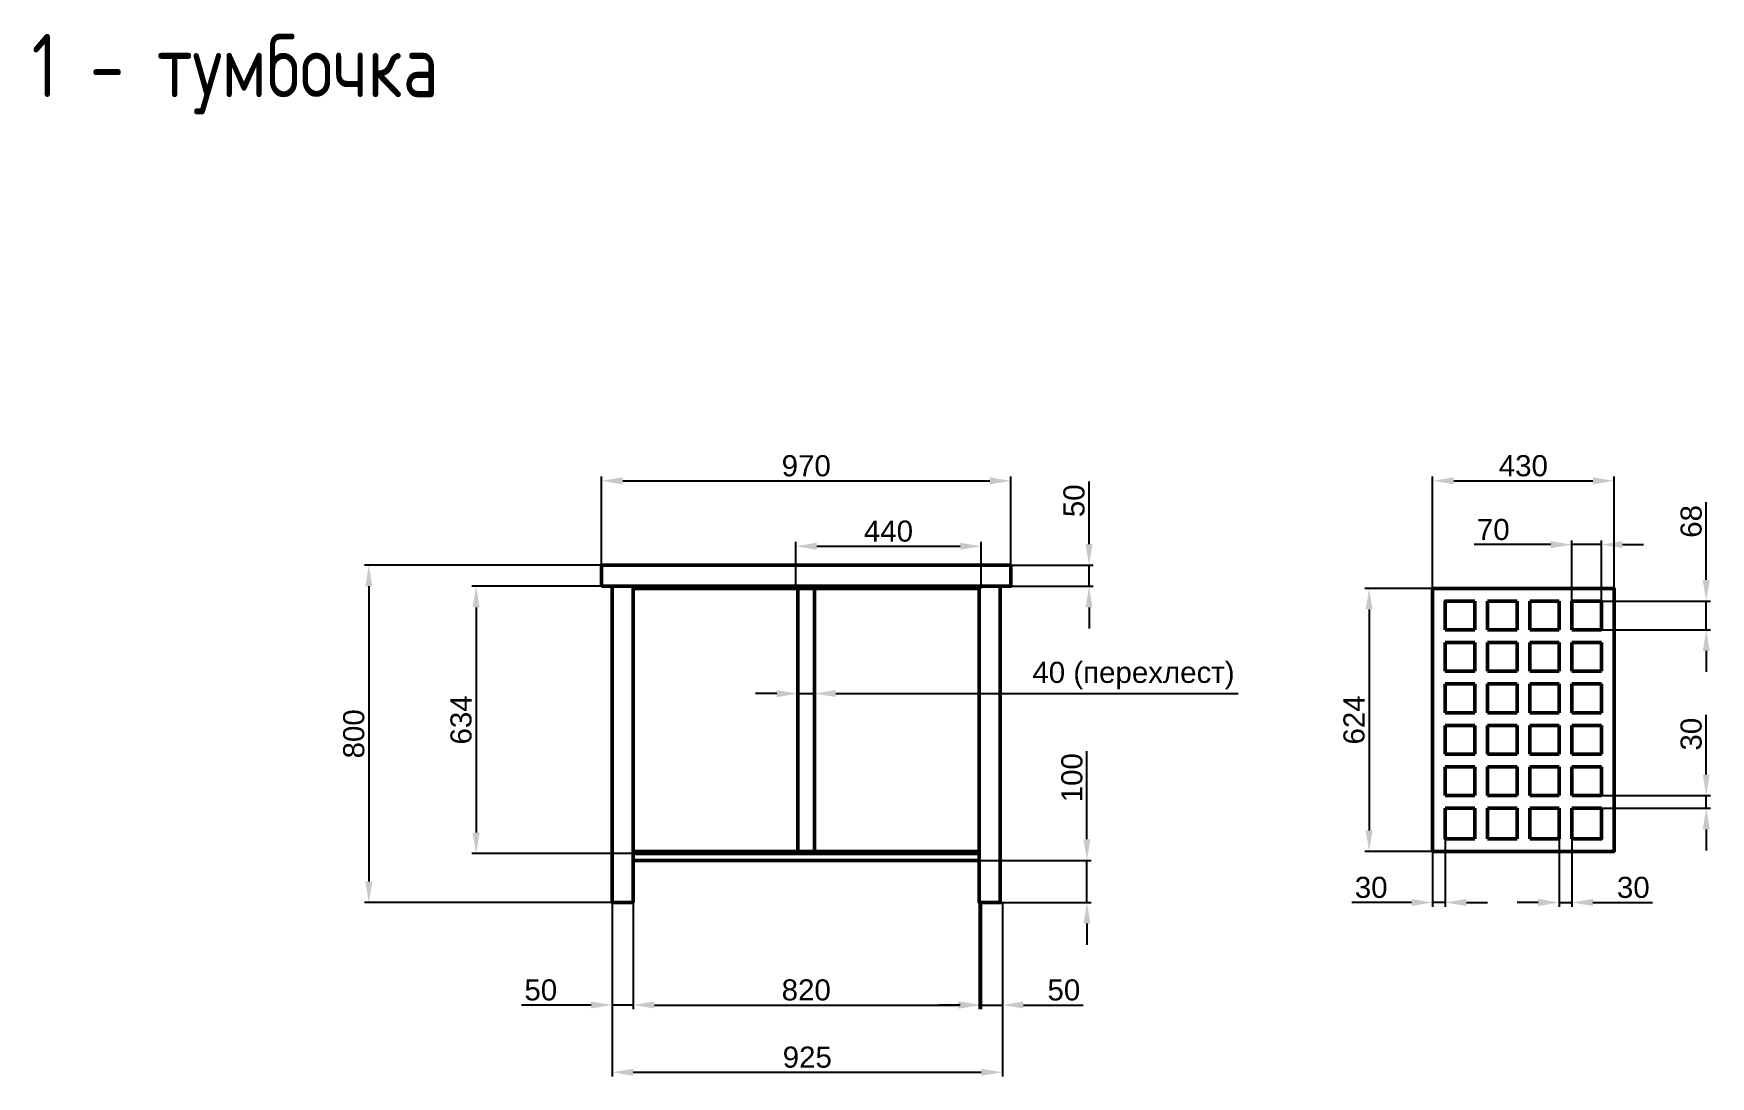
# Model space of a CAD drawing. Header units: millimetres. Extents: x 1656 to 9231, y -9236 to 5710.
# Drawn here: x 1656 to 5631, y 3237 to 5710 of the extents above; entities that cross this region are included whole.
import ezdxf

# ---------------------------------------------------------------- set-up
doc = ezdxf.new("R2010")
doc.units = ezdxf.units.MM
doc.styles.add('awcad.labels', font='eskd.shx')
doc.styles.get("Standard").update_dxf_attribs({"font": 'arial.ttf'})
doc.dimstyles.new('ISO-25', dxfattribs={"dimtxt": 2.5, "dimasz": 2.5, "dimexe": 1.25, "dimexo": 0.625, "dimtad": 1, "dimtxsty": 'Standard', "dimcen": 2.5, "dimadec": 0, "dimazin": 0, "dimtfac": 1, "dimtmove": 0, "dimatfit": 3, "dimfxl": 1, "dimarcsym": 0})

# ---------------------------------------------------------------- blocks, each defined once
blk = doc.blocks.new('*D3')
at = {"color": 0, "lineweight": -2, "transparency": 16777216}
for p, q in [((3462.7, 4394.6), (3462.7, 4504.6)), ((3512.7, 4494.6), (3852.7, 4494.6)), ((3902.7, 4394.6), (3902.7, 4504.6))]:
    blk.add_line(p, q, dxfattribs=at)
at = {"color": 0, "transparency": 16777216}
for points in [[(3512.7, 4503), (3512.7, 4486.3), (3462.7, 4494.6)], [(3852.7, 4503), (3852.7, 4486.3), (3902.7, 4494.6)]]:
    blk.add_solid(points, dxfattribs=at)
at = {"layer": 'Defpoints', "color": 0, "transparency": 16777216}
for p in [(3902.7, 4494.6), (3462.7, 4394.6), (3902.7, 4394.6)]:
    blk.add_point(p, dxfattribs=at)
at = {"color": 0, "transparency": 16777216, "insert": (3682.7, 4530.1), "char_height": 50, "attachment_point": 5}
blk.add_mtext('440', dxfattribs=at)
blk = doc.blocks.new('*D6')
at = {"color": 0, "lineweight": -2, "transparency": 16777216}
for p, q in [((3077.7, 3770.6), (3077.7, 3396.5)), ((3897.7, 3770.6), (3897.7, 3396.5)), ((3127.7, 3406.5), (3847.7, 3406.5))]:
    blk.add_line(p, q, dxfattribs=at)
at = {"color": 0, "transparency": 16777216}
for points in [[(3127.7, 3414.8), (3127.7, 3398.2), (3077.7, 3406.5)], [(3847.7, 3414.8), (3847.7, 3398.2), (3897.7, 3406.5)]]:
    blk.add_solid(points, dxfattribs=at)
at = {"layer": 'Defpoints', "color": 0, "transparency": 16777216}
for p in [(3077.7, 3770.6), (3897.7, 3770.6), (3897.7, 3406.5)]:
    blk.add_point(p, dxfattribs=at)
at = {"color": 0, "transparency": 16777216, "insert": (3487.7, 3442), "char_height": 50, "attachment_point": 5}
blk.add_mtext('820', dxfattribs=at)
blk = doc.blocks.new('*D9')
at = {"color": 0, "lineweight": -2, "transparency": 16777216}
for p, q in [((3417.7, 4145.1), (3367.7, 4145.1)), ((3467.7, 4082.6), (3467.7, 4155.1)), ((3467.7, 4145.1), (3507.7, 4145.1)), ((3507.7, 4082.6), (3507.7, 4155.1)), ((3557.7, 4145.1), (4511.5, 4145.1))]:
    blk.add_line(p, q, dxfattribs=at)
at = {"color": 0, "transparency": 16777216}
for points in [[(3417.7, 4153.5), (3417.7, 4136.8), (3467.7, 4145.1)], [(3557.7, 4153.5), (3557.7, 4136.8), (3507.7, 4145.1)]]:
    blk.add_solid(points, dxfattribs=at)
at = {"layer": 'Defpoints', "color": 0, "transparency": 16777216}
for p in [(3507.7, 4145.1), (3467.7, 4082.6), (3507.7, 4082.6)]:
    blk.add_point(p, dxfattribs=at)
at = {"color": 0, "transparency": 16777216, "insert": (4263.5, 4187.9), "char_height": 50, "attachment_point": 5}
blk.add_mtext('40 (перехлест)', dxfattribs=at)
blk = doc.blocks.new('*D12')
at = {"color": 0, "lineweight": -2, "transparency": 16777216}
for p, q in [((3072.7, 4399.6), (2695.2, 4399.6)), ((2705.2, 4349.6), (2705.2, 3815.6)), ((3072.7, 3765.6), (2695.2, 3765.6))]:
    blk.add_line(p, q, dxfattribs=at)
at = {"color": 0, "transparency": 16777216}
for points in [[(2696.8, 4349.6), (2713.5, 4349.6), (2705.2, 4399.6)], [(2696.8, 3815.6), (2713.5, 3815.6), (2705.2, 3765.6)]]:
    blk.add_solid(points, dxfattribs=at)
at = {"layer": 'Defpoints', "color": 0, "transparency": 16777216}
for p in [(3072.7, 4399.6), (2705.2, 3765.6), (3072.7, 3765.6)]:
    blk.add_point(p, dxfattribs=at)
at = {"color": 0, "transparency": 16777216, "insert": (2669.6, 4082.6), "char_height": 50, "attachment_point": 5, "rotation": 90}
blk.add_mtext('634', dxfattribs=at)
blk = doc.blocks.new('*D15')
at = {"color": 0, "lineweight": -2, "transparency": 16777216}
for p, q in [((3002.7, 4449.6), (3002.7, 4659.6)), ((3972.7, 4449.6), (3972.7, 4659.6)), ((3052.7, 4649.6), (3922.7, 4649.6))]:
    blk.add_line(p, q, dxfattribs=at)
at = {"color": 0, "transparency": 16777216}
for points in [[(3052.7, 4658), (3052.7, 4641.3), (3002.7, 4649.6)], [(3922.7, 4658), (3922.7, 4641.3), (3972.7, 4649.6)]]:
    blk.add_solid(points, dxfattribs=at)
at = {"layer": 'Defpoints', "color": 0, "transparency": 16777216}
for p in [(3972.7, 4649.6), (3002.7, 4449.6), (3972.7, 4449.6)]:
    blk.add_point(p, dxfattribs=at)
at = {"color": 0, "transparency": 16777216, "insert": (3487.7, 4685.1), "char_height": 50, "attachment_point": 5}
blk.add_mtext('970', dxfattribs=at)
blk = doc.blocks.new('*D18')
at = {"color": 0, "lineweight": -2, "transparency": 16777216}
for p, q in [((3002.7, 4449.6), (2440.8, 4449.6)), ((2450.8, 4399.6), (2450.8, 3699.6)), ((3027.7, 3649.6), (2440.8, 3649.6))]:
    blk.add_line(p, q, dxfattribs=at)
at = {"color": 0, "transparency": 16777216}
for points in [[(2442.5, 4399.6), (2459.1, 4399.6), (2450.8, 4449.6)], [(2442.5, 3699.6), (2459.1, 3699.6), (2450.8, 3649.6)]]:
    blk.add_solid(points, dxfattribs=at)
at = {"layer": 'Defpoints', "color": 0, "transparency": 16777216}
for p in [(3002.7, 4449.6), (2450.8, 3649.6), (3027.7, 3649.6)]:
    blk.add_point(p, dxfattribs=at)
at = {"color": 0, "transparency": 16777216, "insert": (2415.3, 4049.6), "char_height": 50, "attachment_point": 5, "rotation": 90}
blk.add_mtext('800', dxfattribs=at)
blk = doc.blocks.new('*D21')
at = {"color": 0, "lineweight": -2, "transparency": 16777216}
for p, q in [((4153.2, 3799.6), (4153.2, 4008.2)), ((3897.7, 3749.6), (4163.2, 3749.6)), ((4153.2, 3649.6), (4153.2, 3749.6)), ((3897.7, 3649.6), (4163.2, 3649.6)), ((4153.2, 3599.6), (4153.2, 3549.6))]:
    blk.add_line(p, q, dxfattribs=at)
at = {"color": 0, "transparency": 16777216}
for points in [[(4144.9, 3799.6), (4161.5, 3799.6), (4153.2, 3749.6)], [(4144.9, 3599.6), (4161.5, 3599.6), (4153.2, 3649.6)]]:
    blk.add_solid(points, dxfattribs=at)
at = {"layer": 'Defpoints', "color": 0, "transparency": 16777216}
for p in [(3897.7, 3749.6), (3897.7, 3649.6), (4153.2, 3649.6)]:
    blk.add_point(p, dxfattribs=at)
at = {"color": 0, "transparency": 16777216, "insert": (4117.7, 3945.5), "char_height": 50, "attachment_point": 5, "rotation": 90}
blk.add_mtext('100', dxfattribs=at)
blk = doc.blocks.new('*D24')
at = {"color": 0, "lineweight": -2, "transparency": 16777216}
for p, q in [((4158.2, 4499.6), (4158.2, 4648.1)), ((3972.7, 4449.6), (4168.2, 4449.6)), ((4158.2, 4399.6), (4158.2, 4449.6)), ((3972.7, 4399.6), (4168.2, 4399.6)), ((4158.2, 4349.6), (4158.2, 4299.6))]:
    blk.add_line(p, q, dxfattribs=at)
at = {"color": 0, "transparency": 16777216}
for points in [[(4149.9, 4499.6), (4166.5, 4499.6), (4158.2, 4449.6)], [(4149.9, 4349.6), (4166.5, 4349.6), (4158.2, 4399.6)]]:
    blk.add_solid(points, dxfattribs=at)
at = {"layer": 'Defpoints', "color": 0, "transparency": 16777216}
for p in [(3972.7, 4449.6), (3972.7, 4399.6), (4158.2, 4399.6)]:
    blk.add_point(p, dxfattribs=at)
at = {"color": 0, "transparency": 16777216, "insert": (4122.7, 4602.4), "char_height": 50, "attachment_point": 5, "rotation": 90}
blk.add_mtext('50', dxfattribs=at)
blk = doc.blocks.new('*D27')
at = {"color": 0, "lineweight": -2, "transparency": 16777216}
for p, q in [((3027.7, 3649.6), (3027.7, 3396.5)), ((3077.7, 3649.6), (3077.7, 3396.5)), ((2977.7, 3406.5), (2812.8, 3406.5)), ((3077.7, 3406.5), (3027.7, 3406.5)), ((3127.7, 3406.5), (3177.7, 3406.5))]:
    blk.add_line(p, q, dxfattribs=at)
at = {"color": 0, "transparency": 16777216}
for points in [[(2977.7, 3414.8), (2977.7, 3398.2), (3027.7, 3406.5)], [(3127.7, 3414.8), (3127.7, 3398.2), (3077.7, 3406.5)]]:
    blk.add_solid(points, dxfattribs=at)
at = {"layer": 'Defpoints', "color": 0, "transparency": 16777216}
for p in [(3027.7, 3649.6), (3077.7, 3649.6), (3077.7, 3406.5)]:
    blk.add_point(p, dxfattribs=at)
at = {"color": 0, "transparency": 16777216, "insert": (2858.5, 3442), "char_height": 50, "attachment_point": 5}
blk.add_mtext('50', dxfattribs=at)
blk = doc.blocks.new('*D30')
at = {"color": 0, "lineweight": -2, "transparency": 16777216}
for p, q in [((3902.7, 3649.6), (3902.7, 3396.5)), ((3952.7, 3649.6), (3952.7, 3396.5)), ((3852.7, 3406.5), (3802.7, 3406.5)), ((3902.7, 3406.5), (3952.7, 3406.5)), ((4002.7, 3406.5), (4144.1, 3406.5))]:
    blk.add_line(p, q, dxfattribs=at)
at = {"color": 0, "transparency": 16777216}
for points in [[(3852.7, 3414.8), (3852.7, 3398.2), (3902.7, 3406.5)], [(4002.7, 3414.8), (4002.7, 3398.2), (3952.7, 3406.5)]]:
    blk.add_solid(points, dxfattribs=at)
at = {"layer": 'Defpoints', "color": 0, "transparency": 16777216}
for p in [(3902.7, 3649.6), (3952.7, 3649.6), (3952.7, 3406.5)]:
    blk.add_point(p, dxfattribs=at)
at = {"color": 0, "transparency": 16777216, "insert": (4098.4, 3442), "char_height": 50, "attachment_point": 5}
blk.add_mtext('50', dxfattribs=at)
blk = doc.blocks.new('*D33')
at = {"color": 0, "lineweight": -2, "transparency": 16777216}
for p, q in [((3027.7, 3649.6), (3027.7, 3237)), ((3952.7, 3649.6), (3952.7, 3237)), ((3077.7, 3247), (3902.7, 3247))]:
    blk.add_line(p, q, dxfattribs=at)
at = {"color": 0, "transparency": 16777216}
for points in [[(3077.7, 3255.4), (3077.7, 3238.7), (3027.7, 3247)], [(3902.7, 3255.4), (3902.7, 3238.7), (3952.7, 3247)]]:
    blk.add_solid(points, dxfattribs=at)
at = {"layer": 'Defpoints', "color": 0, "transparency": 16777216}
for p in [(3027.7, 3649.6), (3952.7, 3649.6), (3952.7, 3247)]:
    blk.add_point(p, dxfattribs=at)
at = {"color": 0, "transparency": 16777216, "insert": (3490.2, 3282.6), "char_height": 50, "attachment_point": 5}
blk.add_mtext('925', dxfattribs=at)
blk = doc.blocks.new('*D36')
at = {"color": 0, "lineweight": -2, "transparency": 16777216}
for p, q in [((4972.7, 4394.6), (4972.7, 4659.6)), ((5402.7, 4394.6), (5402.7, 4659.6)), ((5022.7, 4649.6), (5352.7, 4649.6))]:
    blk.add_line(p, q, dxfattribs=at)
at = {"color": 0, "transparency": 16777216}
for points in [[(5022.7, 4658), (5022.7, 4641.3), (4972.7, 4649.6)], [(5352.7, 4658), (5352.7, 4641.3), (5402.7, 4649.6)]]:
    blk.add_solid(points, dxfattribs=at)
at = {"layer": 'Defpoints', "color": 0, "transparency": 16777216}
for p in [(5402.7, 4649.6), (4972.7, 4394.6), (5402.7, 4394.6)]:
    blk.add_point(p, dxfattribs=at)
at = {"color": 0, "transparency": 16777216, "insert": (5187.7, 4685.2), "char_height": 50, "attachment_point": 5}
blk.add_mtext('430', dxfattribs=at)
blk = doc.blocks.new('*D39')
at = {"color": 0, "lineweight": -2, "transparency": 16777216}
for p, q in [((4972.7, 4394.6), (4812, 4394.6)), ((4822, 4344.6), (4822, 3820.6)), ((4972.7, 3770.6), (4812, 3770.6))]:
    blk.add_line(p, q, dxfattribs=at)
at = {"color": 0, "transparency": 16777216}
for points in [[(4813.7, 4344.6), (4830.3, 4344.6), (4822, 4394.6)], [(4813.7, 3820.6), (4830.3, 3820.6), (4822, 3770.6)]]:
    blk.add_solid(points, dxfattribs=at)
at = {"layer": 'Defpoints', "color": 0, "transparency": 16777216}
for p in [(4972.7, 4394.6), (4822, 3770.6), (4972.7, 3770.6)]:
    blk.add_point(p, dxfattribs=at)
at = {"color": 0, "transparency": 16777216, "insert": (4786.5, 4082.6), "char_height": 50, "attachment_point": 5, "rotation": 90}
blk.add_mtext('624', dxfattribs=at)
blk = doc.blocks.new('*D42')
at = {"color": 0, "lineweight": -2, "transparency": 16777216}
for p, q in [((5621.3, 4414.6), (5621.3, 4599.4)), ((5372.7, 4364.6), (5631.3, 4364.6)), ((5621.3, 4296.3), (5621.3, 4364.6)), ((5372.7, 4296.3), (5631.3, 4296.3)), ((5621.3, 4246.3), (5621.3, 4196.3))]:
    blk.add_line(p, q, dxfattribs=at)
at = {"color": 0, "transparency": 16777216}
for points in [[(5612.9, 4414.6), (5629.6, 4414.6), (5621.3, 4364.6)], [(5612.9, 4246.3), (5629.6, 4246.3), (5621.3, 4296.3)]]:
    blk.add_solid(points, dxfattribs=at)
at = {"layer": 'Defpoints', "color": 0, "transparency": 16777216}
for p in [(5372.7, 4364.6), (5372.7, 4296.3), (5621.3, 4296.3)]:
    blk.add_point(p, dxfattribs=at)
at = {"color": 0, "transparency": 16777216, "insert": (5585.7, 4553.4), "char_height": 50, "attachment_point": 5, "rotation": 90}
blk.add_mtext('68', dxfattribs=at)
blk = doc.blocks.new('*D45')
at = {"color": 0, "lineweight": -2, "transparency": 16777216}
for p, q in [((5252.7, 4498.4), (5070.9, 4498.4)), ((5302.7, 4364.6), (5302.7, 4508.4)), ((5372.7, 4498.4), (5302.7, 4498.4)), ((5372.7, 4364.6), (5372.7, 4508.4)), ((5422.7, 4498.4), (5472.7, 4498.4))]:
    blk.add_line(p, q, dxfattribs=at)
at = {"color": 0, "transparency": 16777216}
for points in [[(5252.7, 4506.7), (5252.7, 4490), (5302.7, 4498.4)], [(5422.7, 4506.7), (5422.7, 4490), (5372.7, 4498.4)]]:
    blk.add_solid(points, dxfattribs=at)
at = {"layer": 'Defpoints', "color": 0, "transparency": 16777216}
for p in [(5372.7, 4498.4), (5302.7, 4364.6), (5372.7, 4364.6)]:
    blk.add_point(p, dxfattribs=at)
at = {"color": 0, "transparency": 16777216, "insert": (5116.4, 4533.9), "char_height": 50, "attachment_point": 5}
blk.add_mtext('70', dxfattribs=at)
blk = doc.blocks.new('*D48')
at = {"color": 0, "lineweight": -2, "transparency": 16777216}
for p, q in [((5272.7, 3800.6), (5272.7, 3639.6)), ((5302.7, 3800.6), (5302.7, 3639.6)), ((5222.7, 3649.6), (5172.7, 3649.6)), ((5272.7, 3649.6), (5302.7, 3649.6)), ((5352.7, 3649.6), (5494.1, 3649.6))]:
    blk.add_line(p, q, dxfattribs=at)
at = {"color": 0, "transparency": 16777216}
for points in [[(5222.7, 3658), (5222.7, 3641.3), (5272.7, 3649.6)], [(5352.7, 3658), (5352.7, 3641.3), (5302.7, 3649.6)]]:
    blk.add_solid(points, dxfattribs=at)
at = {"layer": 'Defpoints', "color": 0, "transparency": 16777216}
for p in [(5272.7, 3800.6), (5302.7, 3800.6), (5302.7, 3649.6)]:
    blk.add_point(p, dxfattribs=at)
at = {"color": 0, "transparency": 16777216, "insert": (5448.4, 3685.2), "char_height": 50, "attachment_point": 5}
blk.add_mtext('30', dxfattribs=at)
blk = doc.blocks.new('*D51')
at = {"color": 0, "lineweight": -2, "transparency": 16777216}
for p, q in [((5621.3, 3953.1), (5621.3, 4094.5)), ((5372.7, 3903.1), (5631.3, 3903.1)), ((5621.3, 3873.1), (5621.3, 3903.1)), ((5372.7, 3873.1), (5631.3, 3873.1)), ((5621.3, 3823.1), (5621.3, 3773.1))]:
    blk.add_line(p, q, dxfattribs=at)
at = {"color": 0, "transparency": 16777216}
for points in [[(5612.9, 3953.1), (5629.6, 3953.1), (5621.3, 3903.1)], [(5612.9, 3823.1), (5629.6, 3823.1), (5621.3, 3873.1)]]:
    blk.add_solid(points, dxfattribs=at)
at = {"layer": 'Defpoints', "color": 0, "transparency": 16777216}
for p in [(5372.7, 3903.1), (5621.3, 3903.1), (5372.7, 3873.1)]:
    blk.add_point(p, dxfattribs=at)
at = {"color": 0, "transparency": 16777216, "insert": (5585.7, 4048.8), "char_height": 50, "attachment_point": 5, "rotation": 90}
blk.add_mtext('30', dxfattribs=at)
blk = doc.blocks.new('*D54')
at = {"color": 0, "lineweight": -2, "transparency": 16777216}
for p, q in [((5002.7, 3800.6), (5002.7, 3639.6)), ((4972.7, 3770.6), (4972.7, 3639.6)), ((4922.7, 3649.6), (4781.3, 3649.6)), ((5002.7, 3649.6), (4972.7, 3649.6)), ((5052.7, 3649.6), (5102.7, 3649.6))]:
    blk.add_line(p, q, dxfattribs=at)
at = {"color": 0, "transparency": 16777216}
for points in [[(4922.7, 3658), (4922.7, 3641.3), (4972.7, 3649.6)], [(5052.7, 3658), (5052.7, 3641.3), (5002.7, 3649.6)]]:
    blk.add_solid(points, dxfattribs=at)
at = {"layer": 'Defpoints', "color": 0, "transparency": 16777216}
for p in [(5002.7, 3800.6), (4972.7, 3770.6), (4972.7, 3649.6)]:
    blk.add_point(p, dxfattribs=at)
at = {"color": 0, "transparency": 16777216, "insert": (4827, 3685.2), "char_height": 50, "attachment_point": 5}
blk.add_mtext('30', dxfattribs=at)

msp = doc.modelspace()

# ---------------------------------------------------------------- linework, layer by layer
at = {"lineweight": 50}
for p, q in [((3077.7, 3770.6), (3077.7, 4394.6)), ((3897.7, 4394.6), (3897.7, 3770.6))]:
    msp.add_line(p, q, dxfattribs=at)
for points in [[(3002.7, 4399.6), (3002.7, 4449.6), (3972.7, 4449.6), (3972.7, 4399.6)], [(3077.7, 3649.6), (3027.7, 3649.6), (3027.7, 4399.6), (3077.7, 4399.6)], [(3897.7, 3749.6), (3077.7, 3749.6), (3077.7, 3765.6), (3897.7, 3765.6)]]:
    msp.add_lwpolyline(points, close=True, dxfattribs=at)
for points in [[(3077.7, 4394.6), (3077.7, 3770.6), (3507.7, 3770.6), (3507.7, 4394.6), (3077.7, 4394.6)], [(3467.7, 4394.6), (3467.7, 3770.6), (3897.7, 3770.6), (3897.7, 4394.6), (3467.7, 4394.6)], [(3897.7, 4399.6), (3897.7, 3649.6), (3947.7, 3649.6), (3947.7, 4399.6), (3897.7, 4399.7)], [(4972.7, 4394.6), (4972.7, 3770.6), (5402.7, 3770.6), (5402.7, 4394.6), (4972.7, 4394.6)], [(5072.7, 4364.6), (5002.7, 4364.6), (5002.7, 4296.3)], [(5072.7, 4364.6), (5072.7, 4296.3)], [(5102.7, 4364.6), (5102.7, 4296.3)], [(5172.7, 4364.6), (5102.7, 4364.6)], [(5172.7, 4364.6), (5172.7, 4296.3)], [(5202.7, 4364.6), (5202.7, 4296.3)], [(5272.7, 4364.6), (5202.7, 4364.6)], [(5272.7, 4364.6), (5272.7, 4296.3)], [(5302.7, 4364.6), (5302.7, 4296.3)], [(5372.7, 4296.3), (5372.7, 4364.6), (5302.7, 4364.6)], [(5002.7, 4296.3), (5072.7, 4296.3)], [(5102.7, 4296.3), (5172.7, 4296.3)], [(5202.7, 4296.3), (5272.7, 4296.3)], [(5302.7, 4296.3), (5372.7, 4296.3)], [(5002.7, 4266.3), (5072.7, 4266.3)], [(5002.7, 4266.3), (5002.7, 4198)], [(5072.7, 4266.3), (5072.7, 4198)], [(5102.7, 4266.3), (5102.7, 4198)], [(5102.7, 4266.3), (5172.7, 4266.3)], [(5172.7, 4266.3), (5172.7, 4198)], [(5202.7, 4266.3), (5202.7, 4198)], [(5202.7, 4266.3), (5272.7, 4266.3)], [(5272.7, 4266.3), (5272.7, 4198)], [(5302.7, 4266.3), (5302.7, 4198)], [(5302.7, 4266.3), (5372.7, 4266.3)], [(5372.7, 4198), (5372.7, 4266.3)], [(5002.7, 4198), (5072.7, 4198)], [(5102.7, 4198), (5172.7, 4198)], [(5202.7, 4198), (5272.7, 4198)], [(5302.7, 4198), (5372.7, 4198)], [(5002.7, 4168), (5072.7, 4168)], [(5002.7, 4168), (5002.7, 4099.7)], [(5072.7, 4168), (5072.7, 4099.7)], [(5102.7, 4168), (5102.7, 4099.7)], [(5102.7, 4168), (5172.7, 4168)], [(5172.7, 4168), (5172.7, 4099.7)], [(5202.7, 4168), (5202.7, 4099.7)], [(5202.7, 4168), (5272.7, 4168)], [(5272.7, 4168), (5272.7, 4099.7)], [(5302.7, 4168), (5302.7, 4099.7)], [(5302.7, 4168), (5372.7, 4168)], [(5372.7, 4099.7), (5372.7, 4168)], [(5002.7, 4099.7), (5072.7, 4099.7)], [(5102.7, 4099.7), (5172.7, 4099.7)], [(5202.7, 4099.7), (5272.7, 4099.7)], [(5302.7, 4099.7), (5372.7, 4099.7)], [(5002.7, 4069.7), (5072.7, 4069.7)], [(5002.7, 4069.7), (5002.7, 4001.4)], [(5072.7, 4069.7), (5072.7, 4001.4)], [(5102.7, 4069.7), (5102.7, 4001.4)], [(5102.7, 4069.7), (5172.7, 4069.7)], [(5172.7, 4069.7), (5172.7, 4001.4)], [(5202.7, 4069.7), (5202.7, 4001.4)], [(5202.7, 4069.7), (5272.7, 4069.7)], [(5272.7, 4069.7), (5272.7, 4001.4)], [(5302.7, 4069.7), (5302.7, 4001.4)], [(5302.7, 4069.7), (5372.7, 4069.7)], [(5372.7, 4001.4), (5372.7, 4069.7)], [(5002.7, 4001.4), (5072.7, 4001.4)], [(5102.7, 4001.4), (5172.7, 4001.4)], [(5202.7, 4001.4), (5272.7, 4001.4)], [(5302.7, 4001.4), (5372.7, 4001.4)], [(5002.7, 3971.4), (5072.7, 3971.4)], [(5002.7, 3971.4), (5002.7, 3903.1)], [(5072.7, 3971.4), (5072.7, 3903.1)], [(5102.7, 3971.4), (5102.7, 3903.1)], [(5102.7, 3971.4), (5172.7, 3971.4)], [(5172.7, 3971.4), (5172.7, 3903.1)], [(5202.7, 3971.4), (5202.7, 3903.1)], [(5202.7, 3971.4), (5272.7, 3971.4)], [(5272.7, 3971.4), (5272.7, 3903.1)], [(5302.7, 3971.4), (5302.7, 3903.1)], [(5302.7, 3971.4), (5372.7, 3971.4)], [(5372.7, 3903.1), (5372.7, 3971.4)], [(5002.7, 3903.1), (5072.7, 3903.1)], [(5102.7, 3903.1), (5172.7, 3903.1)], [(5202.7, 3903.1), (5272.7, 3903.1)], [(5302.7, 3903.1), (5372.7, 3903.1)], [(5002.7, 3873.1), (5072.7, 3873.1)], [(5002.7, 3873.1), (5002.7, 3800.6), (5072.7, 3800.6)], [(5072.7, 3873.1), (5072.7, 3800.6)], [(5102.7, 3873.1), (5102.7, 3800.6)], [(5102.7, 3873.1), (5172.7, 3873.1)], [(5172.7, 3873.1), (5172.7, 3800.6)], [(5202.7, 3873.1), (5202.7, 3800.6)], [(5202.7, 3873.1), (5272.7, 3873.1)], [(5272.7, 3873.1), (5272.7, 3800.6)], [(5302.7, 3873.1), (5302.7, 3800.6)], [(5302.7, 3800.6), (5372.7, 3800.6), (5372.7, 3873.1)], [(5302.7, 3873.1), (5372.7, 3873.1)], [(5102.7, 3800.6), (5172.7, 3800.6)], [(5202.7, 3800.6), (5272.7, 3800.6)]]:
    msp.add_lwpolyline(points, dxfattribs=at)

# ---------------------------------------------------------------- texts
at = {"style": 'awcad.labels'}
msp.add_text('1 - тумбочка', height=150, dxfattribs=at).set_placement((1651.7, 5559.5))

# ---------------------------------------------------------------- dimensions: what is measured, and where the dimension line sits
at = {"color": 253}
for base, p1, p2, picture, middle in [((3972.7, 4649.6), (3002.7, 4449.6), (3972.7, 4449.6), '*D15', (3487.7, 4685.1)), ((5402.7, 4649.6), (4972.7, 4394.6), (5402.7, 4394.6), '*D36', (5187.7, 4685.2)), ((3902.7, 4494.6), (3462.7, 4394.6), (3902.7, 4394.6), '*D3', (3682.7, 4530.1)), ((4972.7, 3649.6), (5002.7, 3800.6), (4972.7, 3770.6), '*D54', (4827, 3685.2)), ((5302.7, 3649.6), (5272.7, 3800.6), (5302.7, 3800.6), '*D48', (5448.4, 3685.2)), ((3897.7, 3406.5), (3077.7, 3770.6), (3897.7, 3770.6), '*D6', (3487.7, 3442)), ((3952.7, 3247), (3027.7, 3649.6), (3952.7, 3649.6), '*D33', (3490.2, 3282.6)), ((3952.7, 3406.5), (3902.7, 3649.6), (3952.7, 3649.6), '*D30', (4098.4, 3442))]:
    dim = msp.add_linear_dim(base=base, p1=p1, p2=p2, dimstyle='ISO-25', override={"dimtxt": 50, "dimasz": 50, "dimexe": 10, "dimexo": 0, "dimgap": 10, "dimdec": 0}, dxfattribs=at)
    dim.commit()
    dim.dimension.update_dxf_attribs({"geometry": picture, "text_midpoint": middle})
for base, p1, p2, picture, middle in [((4158.2, 4399.6), (3972.7, 4449.6), (3972.7, 4399.6), '*D24', (4158.2, 4602.4)), ((5621.3, 4296.3), (5372.7, 4364.6), (5372.7, 4296.3), '*D42', (5621.3, 4553.4)), ((4153.2, 3649.6), (3897.7, 3749.6), (3897.7, 3649.6), '*D21', (4153.2, 3945.5))]:
    dim = msp.add_linear_dim(base=base, p1=p1, p2=p2, angle=90, dimstyle='ISO-25', override={"dimtxt": 50, "dimasz": 50, "dimexe": 10, "dimexo": 0, "dimgap": 10, "dimdec": 0}, dxfattribs=at)
    dim.commit()
    dim.dimension.update_dxf_attribs({"geometry": picture, "text_midpoint": middle, "dimtype": 160})
for base, p1, p2, picture, middle in [((5372.7, 4498.4), (5302.7, 4364.6), (5372.7, 4364.6), '*D45', (5116.4, 4498.4)), ((3077.7, 3406.5), (3027.7, 3649.6), (3077.7, 3649.6), '*D27', (2858.5, 3406.5))]:
    dim = msp.add_linear_dim(base=base, p1=p1, p2=p2, dimstyle='ISO-25', override={"dimtxt": 50, "dimasz": 50, "dimexe": 10, "dimexo": 0, "dimgap": 10, "dimdec": 0}, dxfattribs=at)
    dim.commit()
    dim.dimension.update_dxf_attribs({"geometry": picture, "text_midpoint": middle, "dimtype": 160})
for base, p1, p2, picture, middle in [((2450.8, 3649.6), (3002.7, 4449.6), (3027.7, 3649.6), '*D18', (2415.3, 4049.6)), ((2705.2, 3765.6), (3072.7, 4399.6), (3072.7, 3765.6), '*D12', (2669.6, 4082.6)), ((4822, 3770.6), (4972.7, 4394.6), (4972.7, 3770.6), '*D39', (4786.5, 4082.6)), ((5621.3, 3903.1), (5372.7, 3873.1), (5372.7, 3903.1), '*D51', (5585.7, 4048.8))]:
    dim = msp.add_linear_dim(base=base, p1=p1, p2=p2, angle=90, dimstyle='ISO-25', override={"dimtxt": 50, "dimasz": 50, "dimexe": 10, "dimexo": 0, "dimgap": 10, "dimdec": 0}, dxfattribs=at)
    dim.commit()
    dim.dimension.update_dxf_attribs({"geometry": picture, "text_midpoint": middle})
dim = msp.add_linear_dim(base=(3507.7, 4145.1), p1=(3467.7, 4082.6), p2=(3507.7, 4082.6), text='<> (перехлест)', dimstyle='ISO-25', override={"dimtxt": 50, "dimasz": 50, "dimexe": 10, "dimexo": 0, "dimgap": 10, "dimdec": 0}, dxfattribs=at)
dim.commit()
dim.dimension.update_dxf_attribs({"geometry": '*D9', "text_midpoint": (4263.5, 4145.1), "dimtype": 160})

doc.saveas('drawing.dxf')
